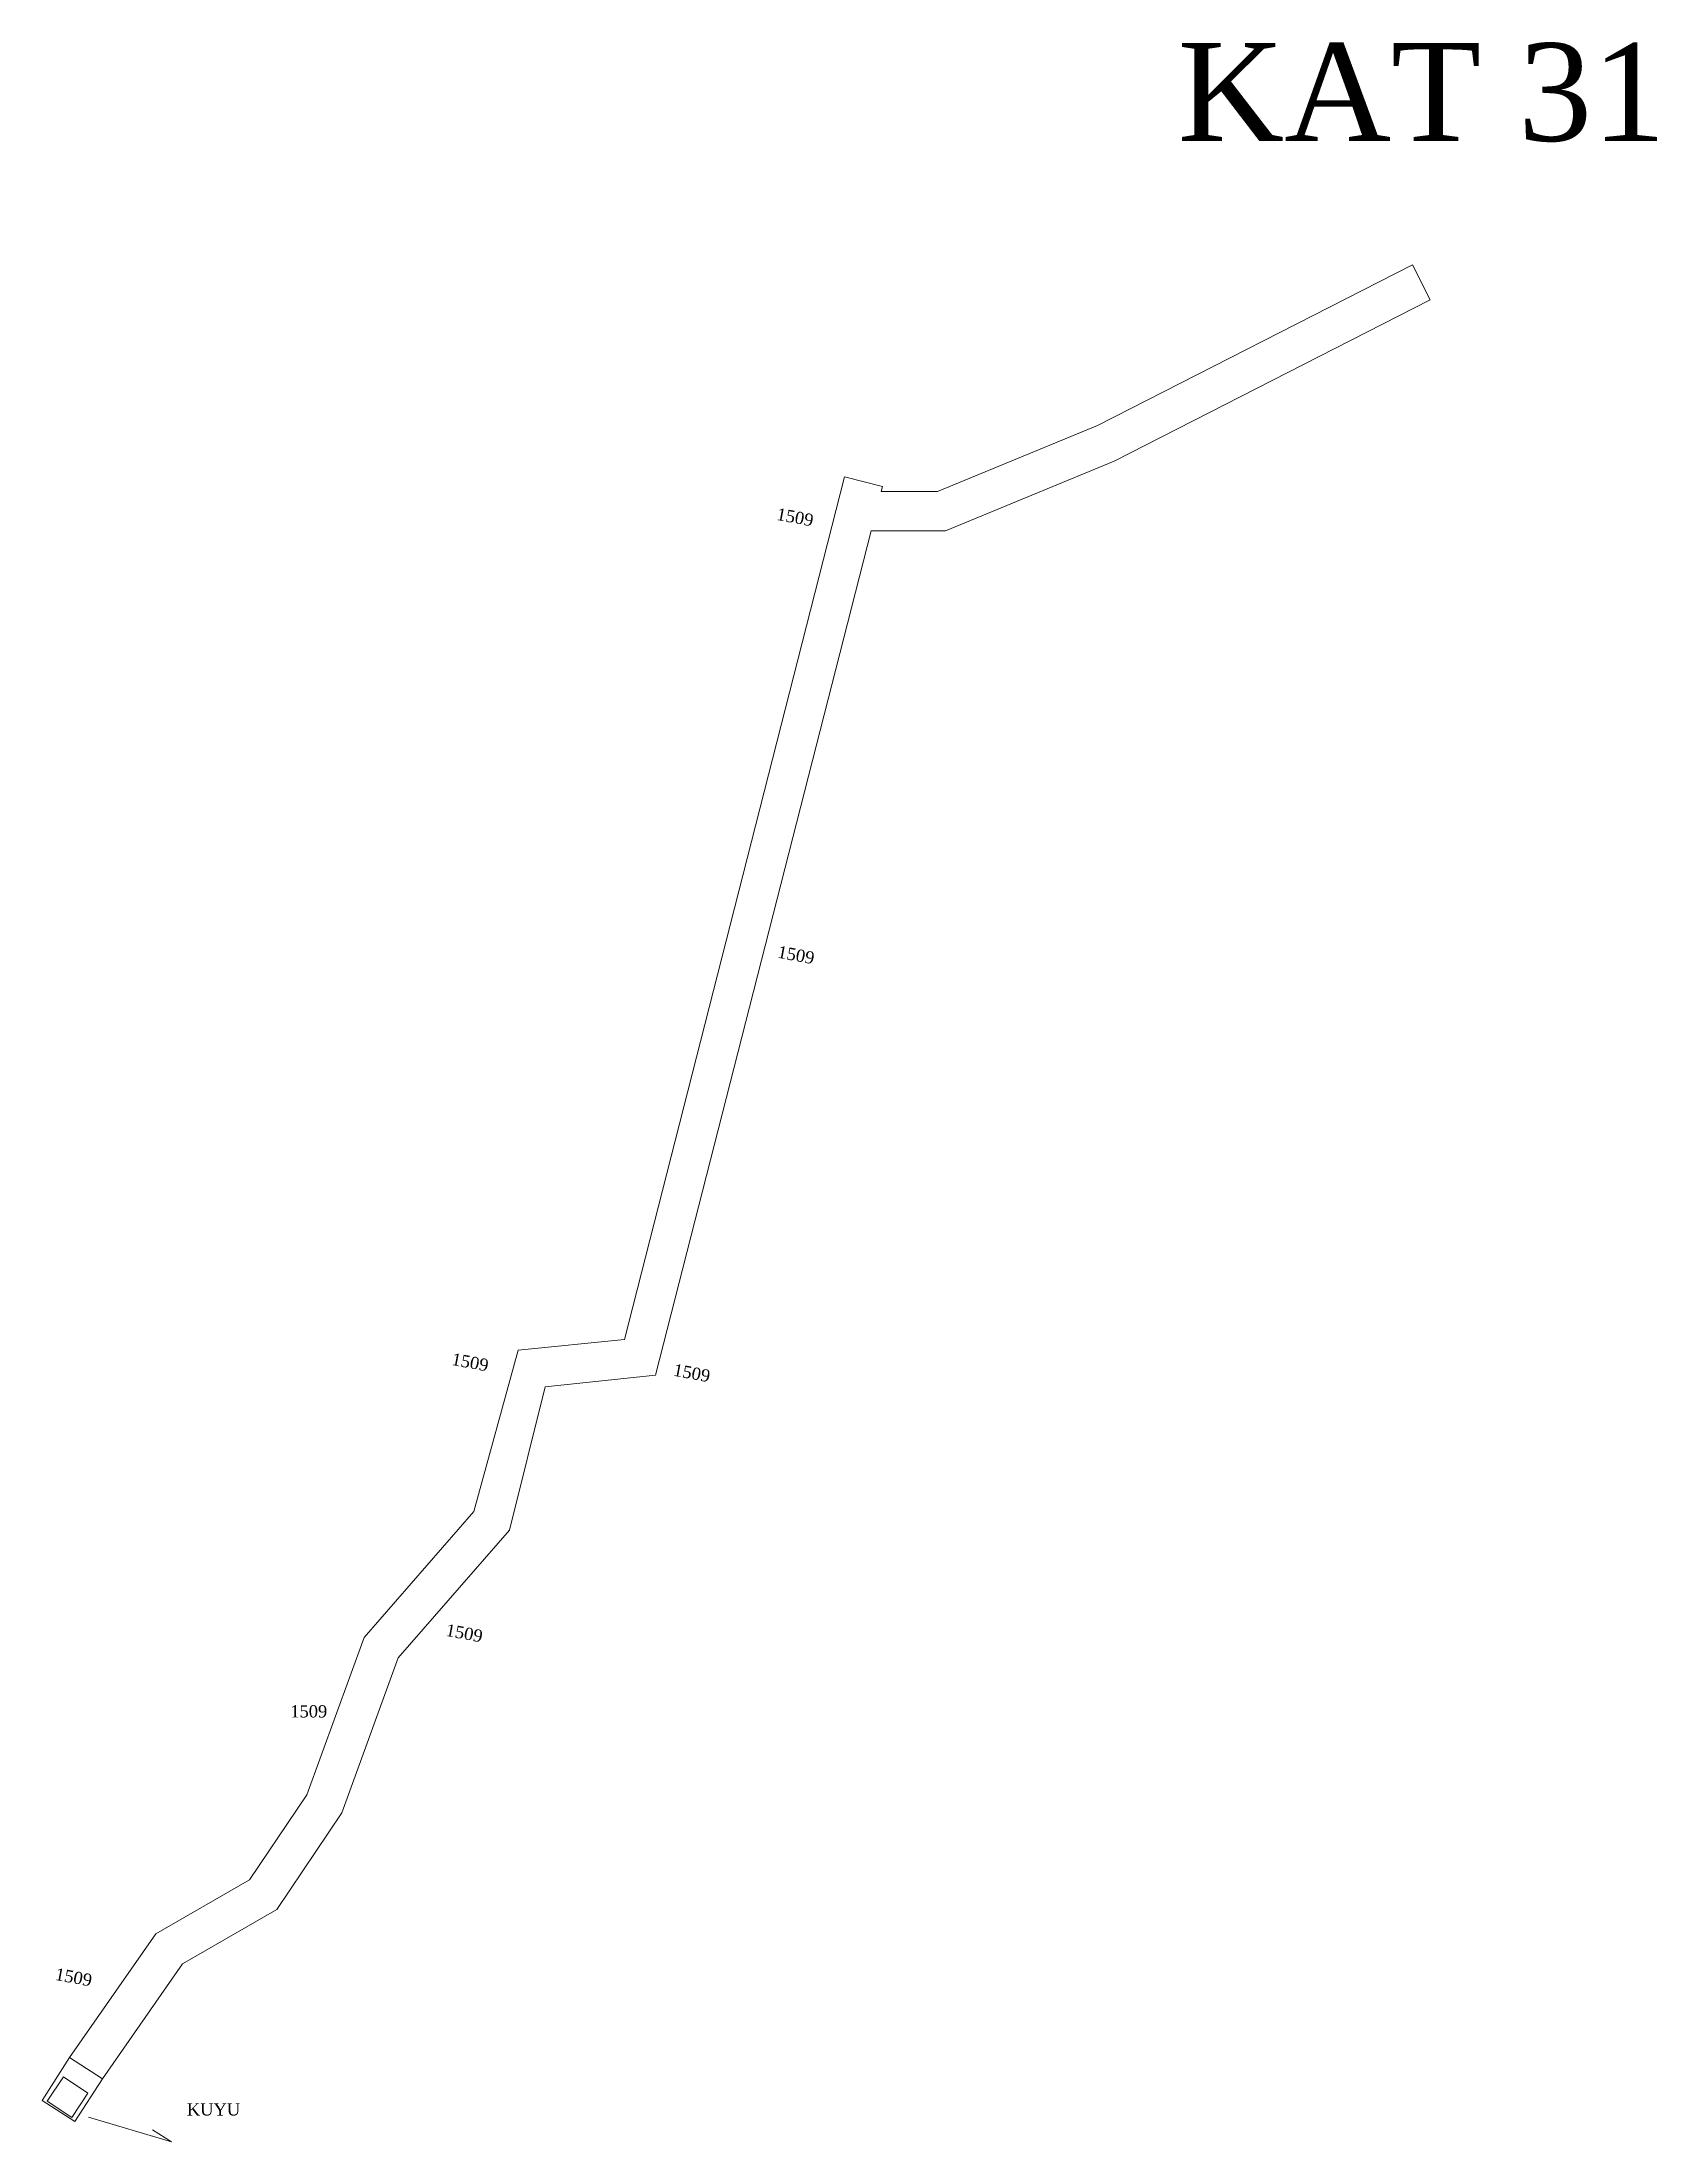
# Model space of a CAD drawing. Header units: millimetres. Extents: x 727669 to 727752, y 4225297 to 4225404.
import ezdxf

# ---------------------------------------------------------------- set-up
doc = ezdxf.new("R2010")
doc.units = ezdxf.units.MM
for name, color, linetype, lineweight in [('INIT_COORD', 5, 'Continuous', 0), ('KAT31', 1, 'Continuous', 0), ('KAT31ANAYOL', 1, 'Continuous', 0), ('KUYU', 171, 'Continuous', 0)]:
    doc.layers.add(name, color=color, linetype=linetype, lineweight=lineweight)
doc.layers.add('TEXT', color=7, linetype='Continuous')
doc.styles.get("Standard").update_dxf_attribs({"font": 'TIMES.TTF'})

msp = doc.modelspace()

# ---------------------------------------------------------------- linework, layer by layer
at = {"layer": 'INIT_COORD'}
msp.add_point((727671.22, 4225300.75, 1509), dxfattribs=at)
at = {"layer": 'KAT31', "lineweight": 0}
for p, q in [((727698.74, 4225338.02, 1509), (727709.99, 4225382.12, 1509)), ((727711.93, 4225381.62, 1509), (727709.99, 4225382.12, 1509)), ((727711.86, 4225381.36, 1509), (727711.93, 4225381.62, 1509)), ((727700.33, 4225336.18, 1509), (727711.35, 4225379.36, 1509))]:
    msp.add_line(p, q, dxfattribs=at)
at = {"layer": 'KAT31ANAYOL', "lineweight": 0}
for p, q in [((727722.93, 4225384.73, 1509), (727739.02, 4225392.95, 1509)), ((727739.93, 4225391.17, 1509), (727739.02, 4225392.95, 1509)), ((727723.77, 4225382.91, 1509), (727739.93, 4225391.17, 1509)), ((727714.75, 4225381.36, 1509), (727722.93, 4225384.73, 1509)), ((727715.15, 4225379.36, 1509), (727723.77, 4225382.91, 1509)), ((727711.86, 4225381.36, 1509), (727714.75, 4225381.36, 1509)), ((727711.35, 4225379.36, 1509), (727715.15, 4225379.36, 1509)), ((727693.31, 4225337.46, 1509), (727698.74, 4225338.02, 1509)), ((727691.04, 4225329.22, 1509), (727693.31, 4225337.46, 1509)), ((727694.69, 4225335.59, 1509), (727700.33, 4225336.18, 1509)), ((727692.86, 4225328.27, 1509), (727694.69, 4225335.59, 1509)), ((727685.43, 4225322.77, 1509), (727691.04, 4225329.22, 1509)), ((727687.18, 4225321.74, 1509), (727692.86, 4225328.27, 1509)), ((727682.5, 4225314.73, 1509), (727685.43, 4225322.77, 1509)), ((727684.3, 4225313.81, 1509), (727687.18, 4225321.74, 1509)), ((727679.57, 4225310.38, 1509), (727682.5, 4225314.73, 1509)), ((727680.97, 4225308.88, 1509), (727684.3, 4225313.81, 1509)), ((727674.79, 4225307.62, 1509), (727679.57, 4225310.38, 1509)), ((727676.15, 4225306.1, 1509), (727680.97, 4225308.88, 1509)), ((727670.38, 4225301.3, 1509), (727674.79, 4225307.62, 1509)), ((727672.06, 4225300.21, 1509), (727676.15, 4225306.1, 1509))]:
    msp.add_line(p, q, dxfattribs=at)
at = {"layer": 'KUYU', "lineweight": 0}
for p, q in [((727671.35, 4225298.26, 1509), (727675.59, 4225296.99, 1509)), ((727675.59, 4225296.99, 1509), (727674.62, 4225297.61, 1509))]:
    msp.add_line(p, q, dxfattribs=at)
at = {"layer": 'KUYU', "lineweight": 0, "elevation": 1509}
for points in [[(727672.06, 4225300.21), (727670.38, 4225301.3), (727668.97, 4225299.11), (727670.65, 4225298.03), (727672.06, 4225300.21)], [(727670.06, 4225300.32), (727669.23, 4225299.07), (727670.49, 4225298.24), (727671.31, 4225299.49), (727670.06, 4225300.32)]]:
    msp.add_lwpolyline(points, close=True, dxfattribs=at)

# ---------------------------------------------------------------- texts
at = {"layer": 'TEXT', "lineweight": 0}
for s, height, p in [('KAT 31', 5, (727727.02, 4225399.29, 1509)), ('1509', 0.625, (727681.66, 4225318.69, 1509)), ('KUYU', 0.625, (727676.37, 4225298.34, 1509))]:
    msp.add_text(s, height=height, dxfattribs=at).set_placement(p)
for p in [(727706.48, 4225379.92, 1509), (727706.53, 4225357.54, 1509), (727689.87, 4225336.72, 1509), (727701.2, 4225336.17, 1509), (727689.57, 4225322.87, 1509), (727669.6, 4225305.28, 1509)]:
    msp.add_text('1509', height=0.625, rotation=349.4421, dxfattribs=at).set_placement(p)

doc.saveas('drawing.dxf')
